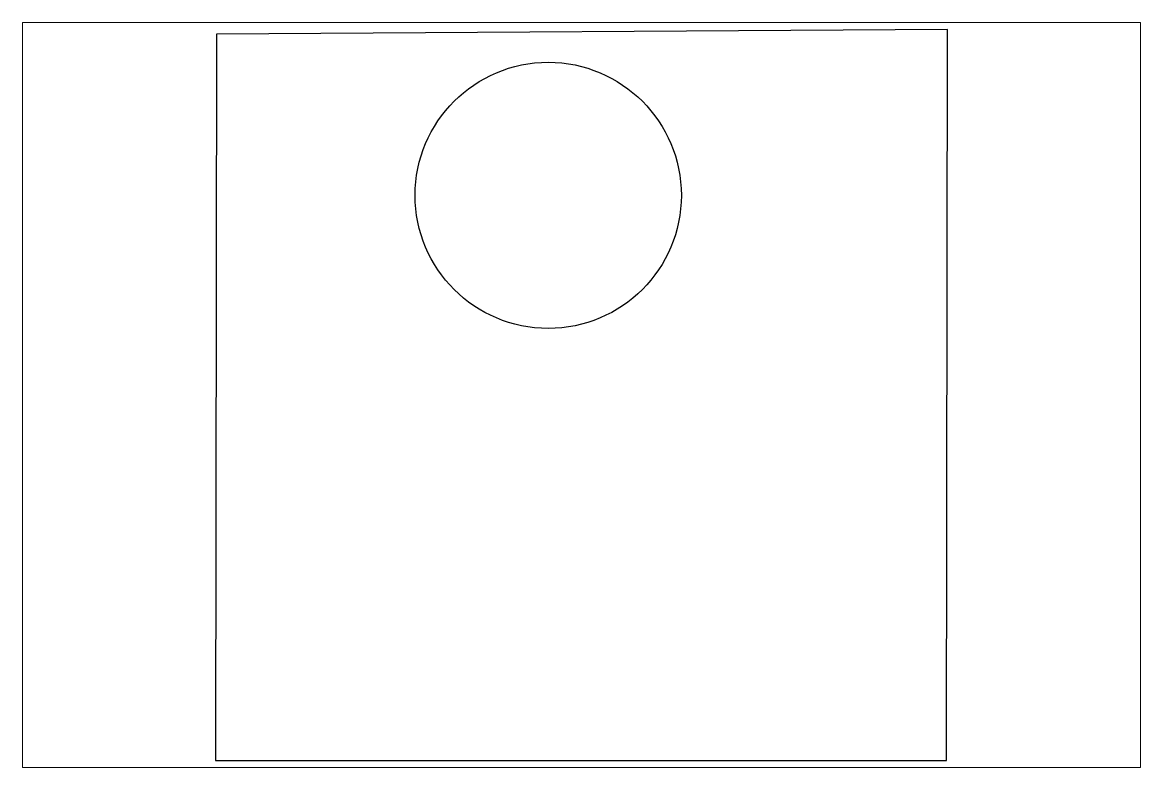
# Paper-space layout 'Test Sheet' of a CAD drawing. Header units: inches. Extents: x 1.05 to 9.45, y 0.7 to 6.3.
# The model-space entities are those that its viewports show. They can reach past a viewport. Long polylines and large blocks are cut down to what shows.
import ezdxf

# ---------------------------------------------------------------- set-up
doc = ezdxf.new("R2010")
doc.units = ezdxf.units.IN
doc.header["$MEASUREMENT"] = 0

msp = doc.modelspace()

# ---------------------------------------------------------------- linework, layer by layer
for p, q in [((10.016, 10), (0.016, 9.937)), ((10, 0), (10.016, 10)), ((10.016, 10), (10.016, 10)), ((10.016, 10), (10.016, 10)), ((0.016, 9.937), (0, 0)), ((0, 0), (10, 0))]:
    msp.add_line(p, q)

psp = doc.layouts.new('Test Sheet')

# ---------------------------------------------------------------- linework, layer by layer
psp.add_circle((5, 5), 1)

# ---------------------------------------------------------------- viewports
at = {"layer": '0'}
psp.add_viewport(center=(5.25, 3.5), size=(8.4, 5.6), view_center_point=(5.0079, 5), view_height=10.199987, dxfattribs=at)

doc.saveas('drawing.dxf')
